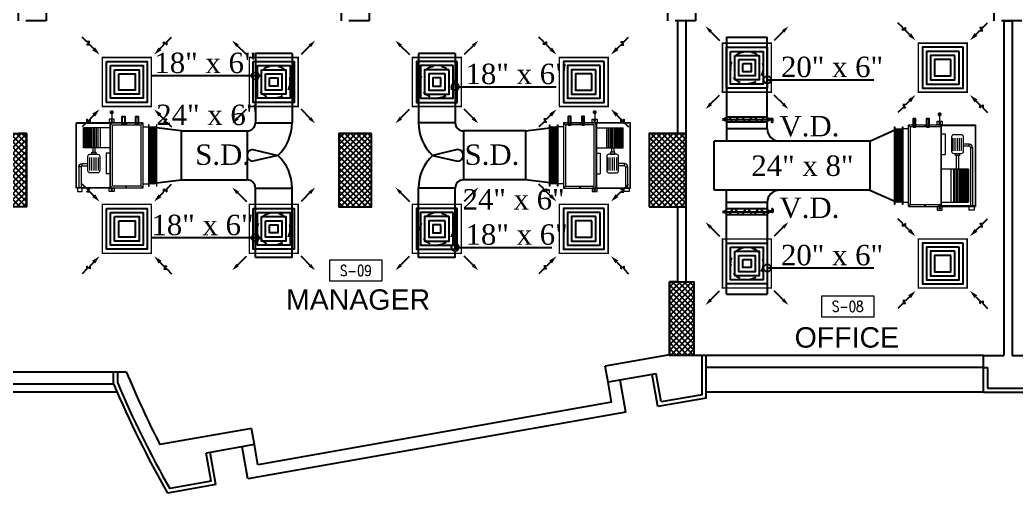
# Model space of a CAD drawing. Extents: x -432 to -365, y -145 to 173.
# Drawn here: x -422.92 to -410.72, y -58.58 to -52.79 of the extents above; entities that cross this region are included whole.
import ezdxf
from ezdxf.enums import TextEntityAlignment as Align

# ---------------------------------------------------------------- set-up
doc = ezdxf.new("R2010")
doc.units = 0
doc.header["$MEASUREMENT"] = 0
for name, pattern in [('DASHDOT', [1, 0.5, -0.25, 0, -0.25]), ('HIDDEN', [0.375, 0.25, -0.125]), ('HIDDEN-Z', [3, 2, -1])]:
    doc.linetypes.add(name, pattern=pattern)
for name, color, linetype in [('01_AC-EQUIP', 206, 'Continuous'), ('03_AC-S.DUCT', 5, 'Continuous'), ('12-AC-FL.CONN.', 2, 'Continuous'), ('A.C.VOLUM DAMPER', 2, 'Continuous'), ('COLHATCH', 5, 'Continuous'), ('column', 6, 'Continuous'), ('elev', 2, 'Continuous'), ('FASEL', 253, 'Continuous'), ('M-CH-WP-R', 40, 'HIDDEN-Z'), ('M-CH-WP-S', 142, 'Continuous'), ('M-DIFUSER', 195, 'Continuous'), ('M-DUCT-RA', 30, 'Continuous'), ('M-DUCT-SA', 5, 'Continuous'), ('M-EQBMNT', 21, 'Continuous'), ('METAL-EDGE', 253, 'Continuous'), ('WALL', 4, 'Continuous'), ('WIN', 5, 'Continuous'), ('ZONE TEXT', 73, 'Continuous')]:
    doc.layers.add(name, color=color, linetype=linetype)
doc.layers.add('A-SYMB-RMNU', color=4, linetype='Continuous', lineweight=9)
doc.layers.add('AC-TEXT', color=15, linetype='Continuous', lineweight=30)
doc.styles.add('AC', font='romans.shx', dxfattribs={"height": 0.2})
doc.styles.add('ARABY', font='sosa.shx')
doc.styles.add('ROMANS-TITLE', font='ROMANS.shx', dxfattribs={"width": 0.8})
doc.dimstyles.new('IHAB', dxfattribs={"dimscale": 0, "dimtxt": 0.15, "dimasz": 0.09, "dimexe": 0.18, "dimexo": 0.0625, "dimgap": 0, "dimtad": 0, "dimtih": 1, "dimtoh": 1, "dimzin": 0, "dimdsep": 46, "dimtxsty": 'ARABY', "dimcen": 0.03, "dimse1": 1, "dimse2": 1, "dimclrd": 36, "dimclrt": 42, "dimadec": 0, "dimazin": 0, "dimtfac": 1, "dimtmove": 1, "dimatfit": 3, "dimldrblk": 'ORIGIN', "dimfxl": 1, "dimtolj": 1, "dimtzin": 0, "dimarcsym": 0})

# ---------------------------------------------------------------- blocks, each defined once
blk = doc.blocks.new('*U254')
at = {"layer": 'M-DIFUSER', "ltscale": 5, "const_width": 18}
blk.add_lwpolyline([(-300, 300), (300, 300), (300, -300), (-300, -300)], close=True, dxfattribs=at)
at = {"layer": 'M-DIFUSER', "color": 21}
for points in [[(250, 250), (-250, 250), (-250, -250), (250, -250)], [(200, 200), (-200, 200), (-200, -200), (200, -200)], [(150, 150), (-150, 150), (-150, -150), (150, -150)], [(100, 100), (-100, 100), (-100, -100), (100, -100)]]:
    blk.add_lwpolyline(points, close=True, dxfattribs=at)
at = {"layer": 'M-DUCT-RA', "color": 30}
for p, q in [((-491, 491), (-549, 549)), ((-491, 455), (-491, 491)), ((-455, 491), (-491, 455)), ((-455, 455), (-455, 491)), ((455, 491), (491, 491)), ((491, 455), (455, 491)), ((491, 491), (549, 549)), ((-406, 406), (-455, 455)), ((406, 406), (455, 455)), ((455, 455), (491, 455)), ((-491, -455), (-455, -491)), ((-455, -455), (-491, -455)), ((-406, -406), (-455, -455)), ((406, -406), (455, -455)), ((455, -491), (491, -455)), ((455, -455), (455, -491)), ((491, -455), (491, -491)), ((-491, -491), (-549, -549)), ((-455, -491), (-491, -491)), ((491, -491), (549, -549))]:
    blk.add_line(p, q, dxfattribs=at)
for points in [[(-389, 424), (-424, 389), (-335, 335)], [(424, 389), (389, 424), (335, 335)], [(-424, -389), (-389, -424), (-335, -335)], [(389, -424), (424, -389), (335, -335)]]:
    blk.add_solid(points, dxfattribs=at)
blk = doc.blocks.new('*U251')
at = {"layer": 'M-DIFUSER', "ltscale": 5, "const_width": 18}
blk.add_lwpolyline([(-300, 300), (300, 300), (300, -300), (-300, -300)], close=True, dxfattribs=at)
at = {"layer": 'M-DIFUSER', "color": 21}
for points in [[(250, 250), (-250, 250), (-250, -250), (250, -250)], [(200, 200), (-200, 200), (-200, -200), (200, -200)], [(150, 150), (-150, 150), (-150, -150), (150, -150)], [(100, 100), (-100, 100), (-100, -100), (100, -100)], [(50, 50), (-50, 50), (-50, -50), (50, -50)]]:
    blk.add_lwpolyline(points, close=True, dxfattribs=at)
at = {"layer": 'M-DUCT-SA', "color": 5, "extrusion": (-5.07059e-20, -1.19855e-17, -1)}
blk.add_line((-461, 461), (-335, 335), dxfattribs=at)
at = {"layer": 'M-DUCT-SA', "color": 5, "extrusion": (-1.19855e-17, 5.07059e-20, -1)}
blk.add_line((461, 461), (335, 335), dxfattribs=at)
at = {"layer": 'M-DUCT-SA', "color": 5, "extrusion": (1.19855e-17, -5.07059e-20, -1)}
blk.add_line((-461, -461), (-335, -335), dxfattribs=at)
at = {"layer": 'M-DUCT-SA', "color": 5, "extrusion": (5.07059e-20, 1.19855e-17, -1)}
blk.add_line((461, -461), (335, -335), dxfattribs=at)
at = {"layer": 'M-DUCT-SA', "color": 5, "extrusion": (-5.07059e-20, -1.19855e-17, -1)}
blk.add_solid([(460, 428), (429, 459), (507, 507)], dxfattribs=at)
at = {"layer": 'M-DUCT-SA', "color": 5, "extrusion": (5.07059e-20, -1.19855e-17, -1)}
blk.add_solid([(-460, 428), (-429, 459), (-507, 507)], dxfattribs=at)
at = {"layer": 'M-DUCT-SA', "color": 5, "extrusion": (1.19855e-17, -5.07059e-20, -1)}
blk.add_solid([(428, -460), (459, -429), (507, -507)], dxfattribs=at)
at = {"layer": 'M-DUCT-SA', "color": 5, "extrusion": (-1.19855e-17, -5.07059e-20, -1)}
blk.add_solid([(-428, -460), (-459, -429), (-507, -507)], dxfattribs=at)
blk = doc.blocks.new('A$C180A56EA')
at = {"layer": 'A.C.VOLUM DAMPER'}
h = blk.add_hatch(dxfattribs=at)
h.set_pattern_fill('ANSI31', color=256, scale=0.001, style=0)
h.set_pattern_definition([(45, (129.5106855, -230.48025158), (-8.838834765e-05, 8.838834765e-05), [])])
h.paths.add_polyline_path([(0.0459, 0.0039), (0.0459, 0.0065), (0.0401, 0.0065), (0.0401, -0.0027), (0.0459, -0.0027), (0.0459, 0), (0.0603, 0), (0.0603, 0.0128), (0.057, 0.0128), (0.057, 0.0039)])
for p, q in [((-0.1242, 0.0032), (-0.1161, 0.0032)), ((-0.1161, 0.0004), (-0.119, 0.0032)), ((-0.1185, 0), (-0.1161, 0.0024)), ((-0.1161, 0.0015), (-0.1179, 0.0032)), ((-0.1174, 0), (-0.1161, 0.0013)), ((-0.1161, 0.0026), (-0.1168, 0.0032)), ((-0.1163, 0), (-0.1161, 0.0001)), ((-0.1161, 0.0001), (-0.1104, 0.0058)), ((-0.1161, 0.0013), (-0.1116, 0.0058)), ((-0.1161, 0.0024), (-0.1127, 0.0058)), ((-0.1161, -0.0026), (-0.1161, 0.0058)), ((-0.1161, 0.0035), (-0.1138, 0.0058)), ((-0.1161, 0.0058), (-0.1099, 0.0058)), ((-0.1161, 0.0057), (-0.116, 0.0058)), ((-0.1161, 0.0046), (-0.1149, 0.0058)), ((-0.1161, -0.001), (-0.1099, 0.0053)), ((-0.1099, -0.0014), (-0.1161, 0.0048)), ((-0.1161, -0.0021), (-0.1099, 0.0042)), ((-0.1099, -0.0026), (-0.1161, 0.0037)), ((-0.1109, -0.0026), (-0.1161, 0.0026)), ((-0.112, -0.0026), (-0.1161, 0.0015)), ((-0.1131, -0.0026), (-0.1161, 0.0004)), ((-0.1099, -0.0003), (-0.116, 0.0058)), ((-0.1156, -0.0026), (-0.1099, 0.0031)), ((-0.1099, 0.0008), (-0.1149, 0.0058)), ((-0.1145, -0.0026), (-0.1099, 0.002)), ((-0.1099, 0.0019), (-0.1138, 0.0058)), ((-0.1134, -0.0026), (-0.1099, 0.0009)), ((-0.1128, 0.0019), (0.0401, 0.0019)), ((-0.1099, 0.003), (-0.1127, 0.0058)), ((-0.1099, 0.0041), (-0.1116, 0.0058)), ((-0.1099, 0.0052), (-0.1105, 0.0058)), ((0.0401, 0.0121), (-0.1099, 0.0121)), ((-0.0882, 0.0113), (-0.0994, -0.0075)), ((-0.0768, 0.0113), (-0.0656, -0.0075)), ((-0.0402, 0.0113), (-0.0514, -0.0075)), ((-0.0284, 0.0113), (-0.0173, -0.0075)), ((0.0056, 0.0113), (-0.0056, -0.0075)), ((0.0174, 0.0113), (0.0286, -0.0075)), ((0.0459, 0.0065), (0.0401, 0.0065)), ((0.0401, 0.0065), (0.0401, -0.0027)), ((0.0459, 0.0039), (0.0459, 0.0065)), ((0.057, 0.0039), (0.0459, 0.0039)), ((0.0603, 0.0128), (0.057, 0.0128)), ((0.057, 0.0128), (0.057, 0.0039)), ((0.0603, 0.0128), (0.0603, 0)), ((-0.1242, 0), (-0.1161, 0)), ((-0.1142, -0.0026), (-0.1161, -0.0007)), ((-0.1153, -0.0026), (-0.1161, -0.0018)), ((-0.1099, -0.0026), (-0.1161, -0.0026)), ((-0.1123, -0.0026), (-0.1099, -0.0003)), ((-0.1111, -0.0026), (-0.1099, -0.0014)), ((-0.11, -0.0026), (-0.1099, -0.0025)), ((-0.1099, -0.0083), (0.0401, -0.0083)), ((0.0401, -0.0027), (0.0459, -0.0027)), ((0.0603, 0), (0.0459, 0)), ((0.0459, -0.0027), (0.0459, 0))]:
    blk.add_line(p, q, dxfattribs=at)
at = {"layer": 'A.C.VOLUM DAMPER', "extrusion": (0, 0, -1)}
for centre, major_axis, start_param, end_param in [((-0.0938, 0.0019), (0.00135, 0.00135), 3.926991, 7.068583), ((-0.0938, 0.0019), (-0.00135, 0.00135), 2.356195, 5.497787), ((-0.0712, 0.0019), (0.00135, 0.00135), 3.926991, 7.068583), ((-0.0712, 0.0019), (-0.00135, 0.00135), 2.356195, 5.497787), ((-0.0458, 0.0019), (0.00135, 0.00135), 3.926991, 7.068583), ((-0.0458, 0.0019), (-0.00135, 0.00135), 2.356195, 5.497787), ((-0.0228, 0.0019), (0.00135, 0.00135), 3.926991, 7.068583), ((-0.0228, 0.0019), (-0.00135, 0.00135), 2.356194, 5.497787), ((0, 0.0019), (0.00135, 0.00135), 3.926991, 7.068583), ((0, 0.0019), (0.00135, 0.00135), 0.785398, 3.926991), ((0.023, 0.0019), (0.00135, 0.00135), 3.926991, 7.068583), ((0.023, 0.0019), (-0.00135, 0.00135), 2.356195, 5.497787)]:
    blk.add_ellipse(centre, major_axis=major_axis, ratio=1, start_param=start_param, end_param=end_param, dxfattribs=at)
blk = doc.blocks.new('A$C224F6469')
at = {"layer": '01_AC-EQUIP', "color": 1, "lineweight": 20}
for p, q in [((0, 0), (1, 0)), ((0, -0.82), (0, 0)), ((1, -0.82), (1, 0)), ((0.007, -0.004), (0.988, -0.004)), ((0.007, -0.42), (0.007, -0.004)), ((0.236, -0.074), (0.236, -0.145)), ((0.263, -0.074), (0.236, -0.074)), ((0.263, -0.074), (0.263, -0.145)), ((0.276, -0.035), (1, -0.035)), ((0.276, -0.061), (0.276, -0.035)), ((0.276, -0.061), (1, -0.061)), ((0.541, -0.42), (0.541, -0.09)), ((0.541, -0.09), (0.949, -0.09)), ((0.541, -0.092), (0.949, -0.092)), ((0.541, -0.094), (0.949, -0.094)), ((0.541, -0.096), (0.949, -0.096)), ((0.541, -0.099), (0.949, -0.099)), ((0.541, -0.103), (0.949, -0.103)), ((0.541, -0.106), (0.949, -0.106)), ((0.541, -0.11), (0.949, -0.11)), ((0.541, -0.115), (0.949, -0.115)), ((0.541, -0.122), (0.949, -0.122)), ((0.949, -0.42), (0.949, -0.09)), ((0.988, -0.42), (0.988, -0.004)), ((0.32, -0.168), (0.163, -0.168)), ((0.32, -0.194), (0.163, -0.194)), ((0.32, -0.221), (0.163, -0.221)), ((0.541, -0.204), (0.376, -0.204)), ((0.541, -0.231), (0.376, -0.231)), ((0.541, -0.129), (0.949, -0.129)), ((0.541, -0.138), (0.949, -0.138)), ((0.541, -0.148), (0.949, -0.148)), ((0.541, -0.158), (0.949, -0.158)), ((0.541, -0.168), (0.949, -0.168)), ((0.541, -0.175), (0.949, -0.175)), ((0.541, -0.184), (0.949, -0.184)), ((0.541, -0.194), (0.949, -0.194)), ((0.541, -0.214), (0.949, -0.214)), ((0.541, -0.23), (0.949, -0.23)), ((0.32, -0.248), (0.163, -0.248)), ((0.32, -0.274), (0.163, -0.274)), ((0.541, -0.25), (0.949, -0.25)), ((0.541, -0.27), (0.949, -0.27)), ((0.949, -0.295), (0.541, -0.295)), ((0, -0.42), (1, -0.42)), ((0.022, -0.425), (0.001, -0.425)), ((0.011, -0.418), (0.011, -0.432)), ((0.109, -0.37), (0.363, -0.37)), ((0.109, -0.42), (0.109, -0.37)), ((0.363, -0.42), (0.363, -0.37)), ((0.978, -0.425), (0.999, -0.425)), ((0.989, -0.418), (0.989, -0.432)), ((0.011, -0.608), (0.011, -0.622)), ((0.989, -0.608), (0.989, -0.622)), ((0.022, -0.615), (0.001, -0.615)), ((0.978, -0.615), (0.999, -0.615)), ((1, -0.82), (0, -0.82)), ((0.022, -0.81), (0.001, -0.81)), ((0.011, -0.803), (0.011, -0.817)), ((0.05, -0.82), (0.05, -0.89)), ((0.95, -0.82), (0.95, -0.89)), ((0.978, -0.81), (0.999, -0.81)), ((0.989, -0.803), (0.989, -0.817))]:
    blk.add_line(p, q, dxfattribs=at)
at = {"layer": '01_AC-EQUIP', "color": 1, "linetype": 'DASHDOT', "lineweight": 20}
blk.add_line((0.541, -0.168), (0.949, -0.168), dxfattribs=at)
at = {"layer": '01_AC-EQUIP', "color": 4, "lineweight": 20}
blk.add_line((-0.128, -0.438), (-0.023, -0.438), dxfattribs=at)
at = {"layer": '01_AC-EQUIP', "color": 2, "lineweight": 20}
for p, q in [((0.047, -0.9), (0.063, -0.895)), ((0.047, -0.9), (0.063, -0.905)), ((0.047, -0.91), (0.063, -0.905)), ((0.047, -0.91), (0.063, -0.915)), ((0.047, -0.92), (0.063, -0.915)), ((0.047, -0.92), (0.063, -0.925)), ((0.047, -0.931), (0.063, -0.925)), ((0.047, -0.931), (0.063, -0.936)), ((0.047, -0.941), (0.063, -0.936)), ((0.047, -0.941), (0.063, -0.946)), ((0.047, -0.951), (0.063, -0.946)), ((0.047, -0.951), (0.063, -0.956)), ((0.047, -0.961), (0.063, -0.956)), ((0.047, -0.961), (0.063, -0.966)), ((0.047, -0.971), (0.063, -0.966)), ((0.047, -0.971), (0.063, -0.976)), ((0.047, -0.981), (0.063, -0.976)), ((0.063, -0.905), (0.937, -0.905)), ((0.063, -0.915), (0.937, -0.915)), ((0.063, -0.925), (0.937, -0.925)), ((0.063, -0.936), (0.937, -0.936)), ((0.063, -0.946), (0.937, -0.946)), ((0.063, -0.956), (0.937, -0.956)), ((0.063, -0.966), (0.937, -0.966)), ((0.063, -0.976), (0.937, -0.976)), ((0.953, -0.9), (0.937, -0.895)), ((0.953, -0.9), (0.937, -0.905)), ((0.953, -0.91), (0.937, -0.905)), ((0.953, -0.91), (0.937, -0.915)), ((0.953, -0.92), (0.937, -0.915)), ((0.953, -0.92), (0.937, -0.925)), ((0.953, -0.931), (0.937, -0.925)), ((0.953, -0.931), (0.937, -0.936)), ((0.953, -0.941), (0.937, -0.936)), ((0.953, -0.941), (0.937, -0.946)), ((0.953, -0.951), (0.937, -0.946)), ((0.953, -0.951), (0.937, -0.956)), ((0.953, -0.961), (0.937, -0.956)), ((0.953, -0.961), (0.937, -0.966)), ((0.953, -0.971), (0.937, -0.966)), ((0.953, -0.971), (0.937, -0.976)), ((0.953, -0.981), (0.937, -0.976)), ((0.047, -0.981), (0.063, -0.987)), ((0.953, -0.981), (0.937, -0.987))]:
    blk.add_line(p, q, dxfattribs=at)
at = {"layer": '01_AC-EQUIP', "color": 1, "lineweight": 20}
for points in [[(1.044, -0.076), (1, -0.076), (1, -0.016), (1.044, -0.016)], [(0.351, -0.193), (0.376, -0.193), (0.376, -0.243), (0.351, -0.243)], [(-0.044, -0.407), (0, -0.407), (0, -0.467), (-0.044, -0.467)], [(0.025, -0.8), (0.975, -0.8), (0.975, -0.42), (0.025, -0.42)], [(1.044, -0.407), (1, -0.407), (1, -0.467), (1.044, -0.467)]]:
    blk.add_lwpolyline(points, close=True, dxfattribs=at)
blk.add_lwpolyline([(0.324, -0.145), (0.149, -0.145, 0.414214), (0.122, -0.171), (0.122, -0.264, 0.414214), (0.149, -0.291), (0.324, -0.291, 0.414214), (0.351, -0.264), (0.351, -0.171, 0.414214)], format="xyb", close=True, dxfattribs=at)
at = {"layer": '01_AC-EQUIP', "color": 4, "lineweight": 20, "const_width": 0.0252}
blk.add_lwpolyline([(-0.126, -0.45, 1), (-0.131, -0.425, 1)], format="xyb", close=True, dxfattribs=at)
at = {"layer": '01_AC-EQUIP', "color": 2, "lineweight": 20}
for points in [[(0.975, -0.89), (0.975, -0.895), (0.025, -0.895), (0.025, -0.89)], [(0.975, -0.987), (0.975, -0.992), (0.025, -0.992), (0.025, -0.987)]]:
    blk.add_lwpolyline(points, close=True, dxfattribs=at)
at = {"layer": '01_AC-EQUIP', "color": 1, "lineweight": 20}
for centre in [(-0.023, -0.438), (1.023, -0.438)]:
    blk.add_circle(centre, 0.00932, dxfattribs=at)
for radius in [0.0399, 0.0133]:
    blk.add_arc((0.276, -0.074), radius, 90.0006, 180.0006, dxfattribs=at)
at = {"layer": '01_AC-EQUIP', "color": 1, "lineweight": 20, "extrusion": (0, 0, -1)}
for centre, major_axis, start_param, end_param in [((0.011, -0.425), (-0.00827, 0), -1.570796, 4.712389), ((0.011, -0.425), (-0.0047, 0), 3.141593, 9.424778), ((0.011, -0.615), (-0.00827, 0), -1.570796, 4.712389), ((0.011, -0.615), (-0.0047, 0), 3.141593, 9.424778), ((0.011, -0.81), (-0.00827, 0), -1.570796, 4.712389), ((0.011, -0.81), (-0.0047, 0), 3.141593, 9.424778)]:
    blk.add_ellipse(centre, major_axis=major_axis, ratio=0.646018, start_param=start_param, end_param=end_param, dxfattribs=at)
at = {"layer": '01_AC-EQUIP', "color": 1, "lineweight": 20}
for centre, major_axis, start_param, end_param in [((0.989, -0.425), (0.00827, 0), -1.570796, 4.712389), ((0.989, -0.425), (0.0047, 0), 3.141593, 9.424778), ((0.989, -0.615), (0.00827, 0), -1.570796, 4.712389), ((0.989, -0.615), (0.0047, 0), 3.141593, 9.424778), ((0.989, -0.81), (0.00827, 0), -1.570796, 4.712389), ((0.989, -0.81), (0.0047, 0), 3.141593, 9.424778)]:
    blk.add_ellipse(centre, major_axis=major_axis, ratio=0.646018, start_param=start_param, end_param=end_param, dxfattribs=at)
at = {"layer": 'M-CH-WP-R', "color": 6, "linetype": 'ByBlock', "ltscale": 1.5}
blk.add_lwpolyline([(0.025, -0.762), (0.025, -0.732), (-0.075, -0.732), (-0.075, -0.762)], close=True, dxfattribs=at)
at = {"layer": 'M-CH-WP-S', "color": 5, "linetype": 'ByBlock', "ltscale": 1.5}
blk.add_lwpolyline([(0.025, -0.597), (0.025, -0.567), (-0.075, -0.567), (-0.075, -0.597)], close=True, dxfattribs=at)
at = {"layer": 'M-EQBMNT', "color": 21, "linetype": 'ByBlock', "ltscale": 1.5}
blk.add_line((0.541, -0.09), (0.949, -0.09), dxfattribs=at)
blk = doc.blocks.new('A$C7E27466D')
at = {"layer": '01_AC-EQUIP', "color": 2, "lineweight": 20}
for p, q in [((-75.3, 98.1), (-73.7, 98.7)), ((-75.3, 98.1), (-73.7, 97.6)), ((-4.7, 98.1), (-6.3, 98.7)), ((-4.7, 98.1), (-6.3, 97.6)), ((-75.3, 97.1), (-73.7, 97.6)), ((-75.3, 97.1), (-73.7, 96.6)), ((-75.3, 96.1), (-73.7, 96.6)), ((-75.3, 96.1), (-73.7, 95.6)), ((-75.3, 95.1), (-73.7, 95.6)), ((-75.3, 95.1), (-73.7, 94.6)), ((-75.3, 94.1), (-73.7, 94.6)), ((-75.3, 94.1), (-73.7, 93.6)), ((-75.3, 93.1), (-73.7, 93.6)), ((-75.3, 93.1), (-73.7, 92.5)), ((-75.3, 92), (-73.7, 92.5)), ((-75.3, 92), (-73.7, 91.5)), ((-75.3, 91), (-73.7, 91.5)), ((-75.3, 91), (-73.7, 90.5)), ((-75.3, 90), (-73.7, 90.5)), ((-75.3, 90), (-73.7, 89.5)), ((-6.3, 97.6), (-73.7, 97.6)), ((-6.3, 96.6), (-73.7, 96.6)), ((-6.3, 95.6), (-73.7, 95.6)), ((-6.3, 94.6), (-73.7, 94.6)), ((-6.3, 93.6), (-73.7, 93.6)), ((-6.3, 92.5), (-73.7, 92.5)), ((-6.3, 91.5), (-73.7, 91.5)), ((-6.3, 90.5), (-73.7, 90.5)), ((-4.7, 97.1), (-6.3, 97.6)), ((-4.7, 97.1), (-6.3, 96.6)), ((-4.7, 96.1), (-6.3, 96.6)), ((-4.7, 96.1), (-6.3, 95.6)), ((-4.7, 95.1), (-6.3, 95.6)), ((-4.7, 95.1), (-6.3, 94.6)), ((-4.7, 94.1), (-6.3, 94.6)), ((-4.7, 94.1), (-6.3, 93.6)), ((-4.7, 93.1), (-6.3, 93.6)), ((-4.7, 93.1), (-6.3, 92.5)), ((-4.7, 92), (-6.3, 92.5)), ((-4.7, 92), (-6.3, 91.5)), ((-4.7, 91), (-6.3, 91.5)), ((-4.7, 91), (-6.3, 90.5)), ((-4.7, 90), (-6.3, 90.5)), ((-4.7, 90), (-6.3, 89.5))]:
    blk.add_line(p, q, dxfattribs=at)
at = {"layer": '01_AC-EQUIP', "color": 1, "lineweight": 20}
for p, q in [((-75, 82), (-75, 89)), ((-5, 82), (-5, 89)), ((-77.8, 81), (-79.9, 81)), ((-78.9, 80.3), (-78.9, 81.7)), ((-2.2, 81), (-0.1, 81)), ((-1.1, 80.3), (-1.1, 81.7)), ((0, 82), (0, 0)), ((-77.8, 61.5), (-79.9, 61.5)), ((-78.9, 60.8), (-78.9, 62.2)), ((-2.2, 61.5), (-0.1, 61.5)), ((-1.1, 60.8), (-1.1, 62.2)), ((-77.8, 42.5), (-79.9, 42.5)), ((-78.9, 41.8), (-78.9, 43.2)), ((-62.7, 42), (-62.7, 37)), ((-37.3, 37), (-62.7, 37)), ((-37.3, 42), (-37.3, 37)), ((-30.6, 42), (-30.6, 9)), ((-6.2, 42), (-6.2, 9)), ((-2.2, 42.5), (-0.1, 42.5)), ((-1.1, 41.8), (-1.1, 43.2)), ((-58.3, 27.4), (-42.7, 27.4)), ((-58.3, 24.8), (-42.7, 24.8)), ((-6.2, 29.5), (-30.6, 29.5)), ((-30.6, 27), (-6.2, 27)), ((-30.6, 25), (-6.2, 25)), ((-58.3, 22.1), (-42.7, 22.1)), ((-58.3, 19.4), (-42.7, 19.4)), ((-58.3, 16.8), (-42.7, 16.8)), ((-52.7, 7.4), (-52.7, 14.5)), ((-50, 7.4), (-50, 14.5)), ((-30.6, 23.1), (-36, 23.1)), ((-30.6, 20.4), (-36, 20.4)), ((-30.6, 23), (-6.2, 23)), ((-30.6, 21.4), (-6.2, 21.4)), ((-30.6, 19.4), (-6.2, 19.4)), ((-30.6, 18.4), (-6.2, 18.4)), ((-30.6, 17.5), (-6.2, 17.5)), ((-30.6, 16.8), (-6.2, 16.8)), ((-30.6, 15.8), (-6.2, 15.8)), ((-30.6, 14.8), (-6.2, 14.8)), ((-30.6, 13.8), (-6.2, 13.8)), ((-30.6, 12.9), (-6.2, 12.9)), ((-54, 6.1), (-79.6, 6.1)), ((-54, 3.5), (-79.6, 3.5)), ((-54, 6.1), (-54, 3.5)), ((-52.7, 7.4), (-50, 7.4)), ((-30.6, 12.2), (-6.2, 12.2)), ((-30.6, 11.5), (-6.2, 11.5)), ((-30.6, 11), (-6.2, 11)), ((-30.6, 10.6), (-6.2, 10.6)), ((-30.6, 10.3), (-6.2, 10.3)), ((-30.6, 9.9), (-6.2, 9.9)), ((-30.6, 9.6), (-6.2, 9.6)), ((-30.6, 9.4), (-6.2, 9.4)), ((-30.6, 9.2), (-6.2, 9.2)), ((-30.6, 9), (-6.2, 9)), ((-30.6, 9), (-6.2, 9))]:
    blk.add_line(p, q, dxfattribs=at)
at = {"layer": '01_AC-EQUIP', "color": 4, "lineweight": 20}
blk.add_line((12.8, 43.8), (2.3, 43.8), dxfattribs=at)
at = {"layer": '01_AC-EQUIP', "color": 1, "linetype": 'DASHDOT', "lineweight": 20}
blk.add_line((-30.6, 16.8), (-6.2, 16.8), dxfattribs=at)
at = {"layer": '01_AC-EQUIP', "color": 2, "lineweight": 20}
for points in [[(-77.5, 98.7), (-77.5, 99.2), (-2.5, 99.2), (-2.5, 98.7)], [(-77.5, 89), (-77.5, 89.5), (-2.5, 89.5), (-2.5, 89)]]:
    blk.add_lwpolyline(points, close=True, dxfattribs=at)
at = {"layer": '01_AC-EQUIP', "color": 1, "lineweight": 20}
for points in [[(-80, 42), (0, 42), (0, 82), (-80, 82)], [(-77.5, 44.5), (-2.5, 44.5), (-2.5, 79.5), (-77.5, 79.5)], [(-84.4, 40.7), (-80, 40.7), (-80, 46.7), (-84.4, 46.7)], [(-80, 42), (-80, 0), (0, 0), (0, 42)], [(-79.6, 41.6), (-79.6, 0.4), (-0.4, 0.4), (-0.4, 41.6)], [(4.4, 40.7), (0, 40.7), (0, 46.7), (4.4, 46.7)], [(-38.6, 19.3), (-36, 19.3), (-36, 24.3), (-38.6, 24.3)], [(-84.4, 7.6), (-80, 7.6), (-80, 1.6), (-84.4, 1.6)]]:
    blk.add_lwpolyline(points, close=True, dxfattribs=at)
at = {"layer": '01_AC-EQUIP', "color": 4, "lineweight": 20, "const_width": 2.52}
blk.add_lwpolyline([(12.6, 45, 1), (13.1, 42.5, 1)], format="xyb", close=True, dxfattribs=at)
at = {"layer": '01_AC-EQUIP', "color": 1, "lineweight": 20}
blk.add_lwpolyline([(-58.8, 14.5), (-41.2, 14.5, 0.414214), (-38.6, 17.1), (-38.6, 26.4, 0.414214), (-41.2, 29.1), (-58.8, 29.1, 0.414214), (-61.4, 26.4), (-61.4, 17.1, 0.414214)], format="xyb", close=True, dxfattribs=at)
for centre in [(-82.3, 43.8), (2.3, 43.8)]:
    blk.add_circle(centre, 0.932, dxfattribs=at)
for radius in [1.33, 3.99]:
    blk.add_arc((-54, 7.4), radius, 270.0006, 0.0006, dxfattribs=at)
for centre, major_axis, start_param, end_param in [((-78.9, 81), (-0.827, 0), -1.570796, 4.712389), ((-78.9, 81), (-0.47, 0), 3.141593, 9.424778), ((-78.9, 61.5), (-0.827, 0), -1.570796, 4.712389), ((-78.9, 61.5), (-0.47, 0), 3.141593, 9.424778), ((-78.9, 42.5), (-0.827, 0), -1.570796, 4.712389), ((-78.9, 42.5), (-0.47, 0), 3.141593, 9.424778)]:
    blk.add_ellipse(centre, major_axis=major_axis, ratio=0.646018, start_param=start_param, end_param=end_param, dxfattribs=at)
at = {"layer": '01_AC-EQUIP', "color": 1, "lineweight": 20, "extrusion": (0, 0, -1)}
for centre, major_axis, start_param, end_param in [((-1.1, 81), (0.827, 0), -1.570796, 4.712389), ((-1.1, 81), (0.47, 0), 3.141593, 9.424778), ((-1.1, 61.5), (0.827, 0), -1.570796, 4.712389), ((-1.1, 61.5), (0.47, 0), 3.141593, 9.424778), ((-1.1, 42.5), (0.827, 0), -1.570796, 4.712389), ((-1.1, 42.5), (0.47, 0), 3.141593, 9.424778)]:
    blk.add_ellipse(centre, major_axis=major_axis, ratio=0.646018, start_param=start_param, end_param=end_param, dxfattribs=at)
at = {"layer": 'M-CH-WP-R', "color": 6, "linetype": 'ByBlock', "ltscale": 1.5}
blk.add_lwpolyline([(-2.5, 76.2), (-2.5, 73.2), (7.5, 73.2), (7.5, 76.2)], close=True, dxfattribs=at)
at = {"layer": 'M-CH-WP-S', "color": 5, "linetype": 'ByBlock', "ltscale": 1.5}
blk.add_lwpolyline([(-2.5, 59.7), (-2.5, 56.7), (7.5, 56.7), (7.5, 59.7)], close=True, dxfattribs=at)
blk = doc.blocks.new('A-ROOM')
at = {"layer": 'A-SYMB-RMNU'}
blk.add_lwpolyline([(-425, 175), (425, 175), (425, -175), (-425, -175)], close=True, dxfattribs=at)
at = {"layer": 'A-SYMB-RMNU', "style": 'ROMANS-TITLE', "width": 0.8}
blk.add_attdef('ROOM-NO', text='', height=175, dxfattribs=at).set_placement((0, 0), align=Align.MIDDLE)

msp = doc.modelspace()

# ---------------------------------------------------------------- hatches: boundary and pattern name
at = {"layer": 'COLHATCH', "linetype": 'Continuous'}
h = msp.add_hatch(dxfattribs=at)
h.set_pattern_fill('_USER', color=252, scale=0.05, angle=45, style=0, double=1, pattern_type=0)
h.set_pattern_definition([(45, (-202.924395, -212.77691), (-0.035355339, 0.035355339), []), (135, (-202.924395, -212.77691), (-0.035355339, -0.035355339), [])])
h.paths.add_polyline_path([(-382.484, -35.197), (-382.784, -35.197), (-382.784, -36.097), (-382.484, -36.097)])
h.paths.add_polyline_path([(-380.484, -35.197), (-381.284, -35.197), (-381.284, -35.497), (-380.484, -35.497)])
h.paths.add_polyline_path([(-378.534, -37.197), (-378.834, -37.197), (-378.834, -37.797), (-378.534, -37.797)])
h.paths.add_polyline_path([(-378.134, -40.777), (-378.934, -40.777), (-378.934, -41.077), (-378.134, -41.077)])
h.paths.add_polyline_path([(-380.684, -40.777), (-381.484, -40.777), (-381.484, -41.077), (-380.684, -41.077)])
h.paths.add_polyline_path([(-380.584, -45.827), (-381.484, -45.827), (-381.484, -46.127), (-380.584, -46.127)])
h.paths.add_polyline_path([(-378.134, -45.777), (-378.934, -45.777), (-378.934, -46.077), (-378.134, -46.077)])
h.paths.add_polyline_path([(-380.392, -52.047), (-381.492, -52.047), (-381.492, -52.347), (-380.639, -52.347, -0.011587), (-380.655, -53.033), (-380.405, -53.043, 0.01656)])
h.paths.add_polyline_path([(-380.586, -54.777), (-380.84, -54.777, -0.040808), (-381.428, -57.116), (-381.192, -57.197, 0.04151)])
h.paths.add_polyline_path([(-382.484, -54.177), (-382.784, -54.177), (-382.784, -55.077), (-382.484, -55.077)])
h.paths.add_polyline_path([(-386.614, -54.177), (-387.014, -54.177), (-387.014, -55.077), (-386.614, -55.077)])
h.paths.add_polyline_path([(-390.414, -54.177), (-390.864, -54.177), (-390.864, -55.077), (-390.414, -55.077)])
h.paths.add_polyline_path([(-390.664, -55.997), (-390.964, -55.997), (-390.964, -56.897), (-390.664, -56.897)])
h.paths.add_polyline_path([(-398.664, -54.177), (-398.964, -54.177), (-398.964, -55.077), (-398.664, -55.077)])
h.paths.add_polyline_path([(-398.664, -55.997), (-398.964, -55.997), (-398.964, -56.897), (-398.664, -56.897)])
h.paths.add_polyline_path([(-406.664, -54.177), (-406.964, -54.177), (-406.964, -55.077), (-406.664, -55.077)])
h.paths.add_polyline_path([(-406.664, -55.997), (-406.964, -55.997), (-406.964, -56.897), (-406.664, -56.897)])
h.paths.add_polyline_path([(-414.764, -54.177), (-415.214, -54.177), (-415.214, -55.077), (-414.764, -55.077)])
h.paths.add_polyline_path([(-414.664, -55.997), (-414.964, -55.997), (-414.964, -56.897), (-414.664, -56.897)])
h.paths.add_polyline_path([(-418.614, -54.177), (-419.014, -54.177), (-419.014, -55.077), (-418.614, -55.077)])
h.paths.add_polyline_path([(-422.844, -54.177), (-423.144, -54.177), (-423.144, -55.077), (-422.844, -55.077)])
h.paths.add_polyline_path([(-424.137, -52.047), (-425.237, -52.047, 0.01656), (-425.224, -53.043), (-424.974, -53.033, -0.011587), (-424.99, -52.347), (-424.137, -52.347)])
h.paths.add_polyline_path([(-424.789, -54.777), (-425.042, -54.777, 0.04151), (-424.437, -57.197), (-424.2, -57.116, -0.040808)])
h.paths.add_polyline_path([(-424.144, -45.827), (-425.044, -45.827), (-425.044, -46.127), (-424.144, -46.127)])
h.paths.add_polyline_path([(-426.694, -45.777), (-427.494, -45.777), (-427.494, -46.077), (-426.694, -46.077)])
h.paths.add_polyline_path([(-426.694, -40.777), (-427.494, -40.777), (-427.494, -41.077), (-426.694, -41.077)])
h.paths.add_polyline_path([(-424.144, -40.777), (-424.944, -40.777), (-424.944, -41.077), (-424.144, -41.077)])
h.paths.add_polyline_path([(-426.794, -37.197), (-427.094, -37.197), (-427.094, -37.797), (-426.794, -37.797)])
h.paths.add_polyline_path([(-424.344, -35.197), (-425.144, -35.197), (-425.144, -35.497), (-424.344, -35.497)])
h.paths.add_polyline_path([(-422.844, -35.197), (-423.144, -35.197), (-423.144, -36.097), (-422.844, -36.097)])
h.paths.add_polyline_path([(-418.564, -35.197), (-418.964, -35.197), (-418.964, -36.097), (-418.564, -36.097)])
h.paths.add_polyline_path([(-414.764, -35.197), (-415.214, -35.197), (-415.214, -36.097), (-414.764, -36.097)])
h.paths.add_polyline_path([(-405.414, -32.997), (-405.714, -32.997), (-405.714, -33.597), (-405.414, -33.597)])
h.paths.add_polyline_path([(-405.414, -35.497), (-400.314, -35.497), (-400.314, -36.947), (-400.014, -36.947), (-400.014, -35.197), (-405.714, -35.197), (-405.714, -36.947), (-405.414, -36.947)])
h.paths.add_polyline_path([(-398.664, -32.997), (-398.964, -32.997), (-398.964, -33.597), (-398.664, -33.597)])
h.paths.add_polyline_path([(-398.664, -36.347), (-398.964, -36.347), (-398.964, -36.947), (-398.664, -36.947)])
h.paths.add_polyline_path([(-390.414, -35.197), (-390.864, -35.197), (-390.864, -36.097), (-390.414, -36.097)])

# ---------------------------------------------------------------- linework, layer by layer
at = {"layer": '03_AC-S.DUCT', "linetype": 'Continuous'}
for p, q in [((-414.264, -52.997), (-413.764, -52.997)), ((-414.264, -52.997), (-414.264, -54.272)), ((-413.764, -54.122), (-413.764, -52.997)), ((-420.039, -53.197), (-420.039, -54.047)), ((-419.589, -53.197), (-420.039, -53.197)), ((-419.589, -53.197), (-419.589, -54.047)), ((-418.039, -53.197), (-418.039, -54.047)), ((-417.589, -53.197), (-418.039, -53.197)), ((-417.589, -53.197), (-417.589, -54.047)), ((-420.039, -54.047), (-419.589, -54.047)), ((-417.589, -54.047), (-418.039, -54.047)), ((-420.95, -54.147), (-421.25, -54.11)), ((-420.95, -54.147), (-420.139, -54.147)), ((-420.95, -54.147), (-420.95, -54.747)), ((-420.139, -54.147), (-420.139, -54.747)), ((-416.728, -54.147), (-417.489, -54.147)), ((-417.489, -54.147), (-417.489, -54.747)), ((-416.728, -54.147), (-416.428, -54.11)), ((-416.728, -54.147), (-416.728, -54.747)), ((-413.764, -54.122), (-414.264, -54.122)), ((-412.506, -54.272), (-412.201, -54.135)), ((-414.414, -54.872), (-414.414, -54.272)), ((-412.506, -54.272), (-414.414, -54.272)), ((-412.506, -54.272), (-412.506, -54.872)), ((-421.25, -54.784), (-420.95, -54.747)), ((-420.95, -54.747), (-420.139, -54.747)), ((-416.728, -54.747), (-417.489, -54.747)), ((-416.428, -54.784), (-416.728, -54.747)), ((-420.039, -55.697), (-420.039, -54.847)), ((-420.039, -54.847), (-419.589, -54.847)), ((-419.589, -55.697), (-419.589, -54.847)), ((-418.039, -55.697), (-418.039, -54.847)), ((-417.589, -54.847), (-418.039, -54.847)), ((-417.589, -55.697), (-417.589, -54.847)), ((-412.506, -54.872), (-414.414, -54.872)), ((-414.264, -56.147), (-414.264, -54.872)), ((-412.506, -54.872), (-412.201, -55.009)), ((-413.764, -55.022), (-414.264, -55.022)), ((-413.764, -55.022), (-413.764, -56.147)), ((-419.589, -55.697), (-420.039, -55.697)), ((-417.589, -55.697), (-418.039, -55.697)), ((-414.264, -56.147), (-413.764, -56.147))]:
    msp.add_line(p, q, dxfattribs=at)
for centre, radius, start, end in [((-420.139, -54.047), 0.1, 270, 360), ((-420.139, -54.047), 0.55, 313.3418, 360), ((-417.489, -54.047), 0.55, 180, 226.6582), ((-417.489, -54.047), 0.1, 180, 270), ((-413.614, -54.122), 0.15, 180, 270), ((-420.139, -54.847), 0.55, 0, 46.6582), ((-417.489, -54.847), 0.55, 133.3418, 180), ((-420.139, -54.847), 0.1, 0, 90), ((-417.489, -54.847), 0.1, 90, 180), ((-413.614, -55.022), 0.15, 90, 180)]:
    msp.add_arc(centre, radius, start, end, dxfattribs=at)
at = {"layer": '12-AC-FL.CONN.', "linetype": 'HIDDEN', "ltscale": 0.25}
for centre in [(-414.014, -53.372), (-419.814, -53.547), (-417.814, -53.547), (-419.814, -55.347), (-417.814, -55.347), (-414.014, -55.772)]:
    msp.add_circle(centre, 0.2, dxfattribs=at)
at = {"layer": 'A.C.VOLUM DAMPER'}
for p, q in [((-420.068, -54.376), (-419.762, -54.447)), ((-419.762, -54.447), (-420.068, -54.518)), ((-417.56, -54.376), (-417.867, -54.447)), ((-417.867, -54.447), (-417.56, -54.518))]:
    msp.add_line(p, q, dxfattribs=at)
for centre, start, end in [((-420.068, -54.447), 90, 270), ((-417.56, -54.447), 270, 90)]:
    msp.add_arc(centre, 0.071, start, end, dxfattribs=at)
at = {"layer": 'column', "color": 252}
for points in [[(-423.144, -54.177), (-422.844, -54.177), (-422.844, -55.077), (-423.144, -55.077)], [(-418.614, -54.177), (-419.014, -54.177), (-419.014, -55.077), (-418.614, -55.077)], [(-415.214, -55.077), (-414.764, -55.077), (-414.764, -54.177), (-415.214, -54.177)], [(-414.964, -55.997), (-414.664, -55.997), (-414.664, -56.897), (-414.964, -56.897)]]:
    msp.add_lwpolyline(points, close=True, dxfattribs=at)
at = {"layer": 'elev', "color": 252}
for p, q in [((-421.733, -57.347), (-423.114, -57.347)), ((-411.114, -57.347), (-414.514, -57.347))]:
    msp.add_line(p, q, dxfattribs=at)
at = {"layer": 'FASEL', "linetype": 'HIDDEN'}
msp.add_lwpolyline([(-410.644, -52.797), (-410.984, -52.797), (-410.984, -52.267), (-414.644, -52.267), (-414.644, -52.797), (-414.984, -52.797), (-414.984, -52.267), (-418.644, -52.267), (-418.644, -52.797), (-418.984, -52.797), (-418.984, -52.267), (-422.604, -52.267), (-422.604, -52.797), (-422.944, -52.797), (-422.944, -37.497)], dxfattribs=at)
at = {"layer": 'METAL-EDGE', "color": 252, "linetype": 'Continuous'}
for p, q in [((-414.564, -57.379), (-414.564, -56.897)), ((-421.726, -57.237), (-421.726, -57.097)), ((-415.125, -57.122), (-415.175, -57.131)), ((-415.065, -57.467), (-415.125, -57.122)), ((-411.114, -57.047), (-411.064, -57.047)), ((-411.064, -57.047), (-411.064, -57.297)), ((-414.564, -57.379), (-415.065, -57.467)), ((-411.064, -57.297), (-410.564, -57.297)), ((-420.593, -58.086), (-420.642, -58.095)), ((-420.581, -58.439), (-420.642, -58.095)), ((-420.581, -58.439), (-421.088, -58.529))]:
    msp.add_line(p, q, dxfattribs=at)
msp.add_arc((-410.19, -52.347), 12.53, 202.9707, 209.5631, dxfattribs=at)
at = {"layer": 'WALL', "color": 252, "linetype": 'Continuous'}
for p, q in [((-414.764, -52.797), (-414.864, -52.797)), ((-414.864, -52.797), (-414.864, -54.177)), ((-414.764, -52.797), (-414.764, -55.997)), ((-410.864, -52.797), (-410.864, -56.897)), ((-410.864, -52.797), (-410.764, -52.797)), ((-410.764, -52.797), (-410.764, -56.897)), ((-422.844, -54.177), (-422.944, -54.177)), ((-422.844, -55.077), (-422.844, -54.177)), ((-414.864, -54.177), (-415.214, -54.177)), ((-415.214, -54.177), (-415.214, -55.077)), ((-422.844, -55.077), (-423.244, -55.077)), ((-415.214, -55.077), (-414.864, -55.077)), ((-414.864, -55.077), (-414.864, -55.997)), ((-414.864, -55.997), (-414.964, -55.997)), ((-414.964, -55.997), (-414.964, -56.891)), ((-414.764, -55.997), (-414.664, -55.997)), ((-414.664, -55.997), (-414.664, -56.897)), ((-414.964, -56.891), (-415.751, -57.029)), ((-414.514, -56.897), (-414.664, -56.897)), ((-414.514, -57.42), (-414.514, -56.897)), ((-411.114, -57.347), (-411.114, -56.897)), ((-411.114, -56.897), (-410.864, -56.897)), ((-410.764, -56.897), (-410.414, -56.897)), ((-421.776, -57.247), (-421.776, -57.097)), ((-421.776, -57.097), (-421.622, -57.097)), ((-415.716, -57.226), (-415.751, -57.029)), ((-415.175, -57.131), (-415.716, -57.226)), ((-415.105, -57.525), (-415.175, -57.131)), ((-411.114, -57.347), (-410.514, -57.347)), ((-414.514, -57.42), (-415.105, -57.525)), ((-420.086, -57.794), (-421.208, -57.991)), ((-420.051, -57.991), (-420.086, -57.794)), ((-420.051, -57.991), (-420.593, -58.086)), ((-420.524, -58.48), (-420.593, -58.086)), ((-420.524, -58.48), (-421.114, -58.584))]:
    msp.add_line(p, q, dxfattribs=at)
msp.add_lwpolyline([(-418.614, -54.177), (-419.014, -54.177), (-419.014, -55.077), (-418.614, -55.077)], close=True, dxfattribs=at)
for radius, start, end in [(12.38, 202.5625, 207.1261), (12.58, 202.9243, 209.724)]:
    msp.add_arc((-410.19, -52.347), radius, start, end, dxfattribs=at)
at = {"layer": 'WIN', "color": 252}
for p, q in [((-411.114, -56.897), (-414.514, -56.897)), ((-423.653, -57.097), (-421.776, -57.097)), ((-411.114, -57.047), (-414.514, -57.047)), ((-423.653, -57.247), (-421.776, -57.247)), ((-415.673, -57.472), (-415.716, -57.226)), ((-415.499, -57.594), (-415.569, -57.2)), ((-415.673, -57.472), (-420.008, -58.237)), ((-415.499, -57.594), (-420.13, -58.411)), ((-420.008, -58.237), (-420.051, -57.991)), ((-420.13, -58.411), (-420.199, -58.017))]:
    msp.add_line(p, q, dxfattribs=at)

# ---------------------------------------------------------------- block references
at = {"layer": '01_AC-EQUIP', "yscale": 0.009999999999990905, "zscale": 0.01}
for p, xscale, rotation in [((-422.237, -54.047), -0.009999999999990905, 270), ((-415.442, -54.047), 0.009999999999990905, 90)]:
    msp.add_blockref('A$C7E27466D', p, dxfattribs=dict(at, xscale=xscale, rotation=rotation))
at = {"layer": '01_AC-EQUIP', "rotation": 270}
msp.add_blockref('A$C224F6469', (-411.214, -54.072), dxfattribs=at)
at = {"layer": 'A-SYMB-RMNU', "xscale": 0.0007500000000391083, "yscale": 0.0007500000000106866, "zscale": 0.00075}
for p, values in [((-418.807, -55.858), {'ROOM-NO': 'S-09'}), ((-412.779, -56.297), {'ROOM-NO': 'S-08'})]:
    msp.add_blockref('A-ROOM', p, dxfattribs=at).add_auto_attribs(values)
at = {"layer": 'A.C.VOLUM DAMPER', "xscale": -3.333333321445252, "yscale": 3.333333321445252, "zscale": 3.33333332144528, "rotation": 180}
msp.add_blockref('A$C180A56EA', (-413.898, -54), dxfattribs=at)
at = {"layer": 'A.C.VOLUM DAMPER', "xscale": 3.333333321445252, "yscale": 3.333333321445252, "zscale": 3.33333332144528}
msp.add_blockref('A$C180A56EA', (-413.898, -55.143), dxfattribs=at)
at = {"layer": 'M-DIFUSER', "color": 21, "yscale": 0.001000000000004775, "zscale": 0.001}
for name, p, xscale in [('*U251', (-414.014, -53.372), -0.0009999999999763531), ('*U254', (-411.614, -53.372), 0.0009999999999763531), ('*U254', (-421.614, -53.547), -0.0009999999999763531), ('*U254', (-421.614, -53.547), -0.0009999999999763531), ('*U251', (-419.814, -53.547), -0.0009999999999763531), ('*U251', (-419.814, -53.547), -0.0009999999999763531), ('*U251', (-417.814, -53.547), 0.0009999999999763531), ('*U251', (-417.814, -53.547), 0.0009999999999763531), ('*U254', (-416.014, -53.547), 0.0009999999999763531), ('*U254', (-416.014, -53.547), 0.0009999999999763531), ('*U254', (-421.614, -55.347), -0.0009999999999763531), ('*U254', (-421.614, -55.347), -0.0009999999999763531), ('*U254', (-416.014, -55.347), 0.0009999999999763531), ('*U254', (-416.014, -55.347), 0.0009999999999763531), ('*U251', (-419.814, -55.347), -0.0009999999999763531), ('*U251', (-419.814, -55.347), -0.0009999999999763531), ('*U251', (-417.814, -55.347), 0.0009999999999763531), ('*U251', (-417.814, -55.347), 0.0009999999999763531), ('*U251', (-414.014, -55.772), -0.0009999999999763531), ('*U254', (-411.614, -55.772), 0.0009999999999763531)]:
    msp.add_blockref(name, p, dxfattribs=dict(at, xscale=xscale))

# ---------------------------------------------------------------- texts
at = {"layer": 'AC-TEXT', "color": 34, "linetype": 'Continuous', "char_height": 0.25, "width": 3.95146, "attachment_point": 7, "style": 'AC'}
for s, insert in [('\\A1;{\\fTimes New Roman|b0|i0|c0|p18;\\C256;18" x 6"}', (-421.277, -53.442)), ('\\A1;{\\fTimes New Roman|b0|i0|c0|p18;\\C256;20" x 6"}', (-413.597, -53.491)), ('\\A1;{\\fTimes New Roman|b0|i0|c0|p18;\\C256;18" x 6"}', (-417.463, -53.577)), ('\\A1;{\\fTimes New Roman|b0|i0|c0|p18;\\C256;24" x 6"}', (-421.254, -54.079)), ('\\A1;{\\fTimes New Roman|b0|i0|c0|p18;\\C256;V.D.}', (-413.615, -54.219)), ('\\A1;{\\fTimes New Roman|b0|i0|c0|p18;\\C256;S.D.}', (-420.776, -54.568)), ('\\A1;{\\fTimes New Roman|b0|i0|c0|p18;\\C256;S.D.}', (-417.475, -54.568)), ('\\A1;{\\fTimes New Roman|b0|i0|c0|p18;\\C256;24" x 8"}', (-413.96, -54.702)), ('\\A1;{\\fTimes New Roman|b0|i0|c0|p18;\\C256;24" x 6"}', (-417.5, -55.114)), ('\\A1;{\\fTimes New Roman|b0|i0|c0|p18;\\C256;V.D.}', (-413.615, -55.219)), ('\\A1;{\\fTimes New Roman|b0|i0|c0|p18;\\C256;18" x 6"}', (-421.313, -55.428)), ('\\A1;{\\fTimes New Roman|b0|i0|c0|p18;\\C256;18" x 6"}', (-417.463, -55.545)), ('\\A1;{\\fTimes New Roman|b0|i0|c0|p18;\\C256;20" x 6"}', (-413.597, -55.797))]:
    msp.add_mtext(s, dxfattribs=dict(at, insert=insert))
at = {"layer": 'ZONE TEXT', "linetype": 'Continuous', "char_height": 0.25, "width": 3.29288, "attachment_point": 1, "style": 'AC'}
for s, insert in [('{\\fArial|b0|i0|c0|p34;MANAGER}', (-419.663, -56.088)), ('{\\fArial|b0|i0|c0|p34;OFFICE}', (-413.429, -56.552))]:
    msp.add_mtext(s, dxfattribs=dict(at, insert=insert))

# ---------------------------------------------------------------- leaders
at = {"layer": 'AC-TEXT', "color": 34, "linetype": 'Continuous'}
for points in [[(-420.039, -53.471), (-421.314, -53.471)], [(-417.589, -53.606), (-416.354, -53.606)], [(-413.764, -53.52), (-412.459, -53.52)], [(-420.039, -55.457), (-421.314, -55.457)], [(-417.589, -55.574), (-416.406, -55.574)], [(-413.764, -55.826), (-412.459, -55.826)]]:
    msp.add_leader(points, dimstyle='IHAB', override={"dimscale": 1}, dxfattribs=at)

doc.saveas('drawing.dxf')
